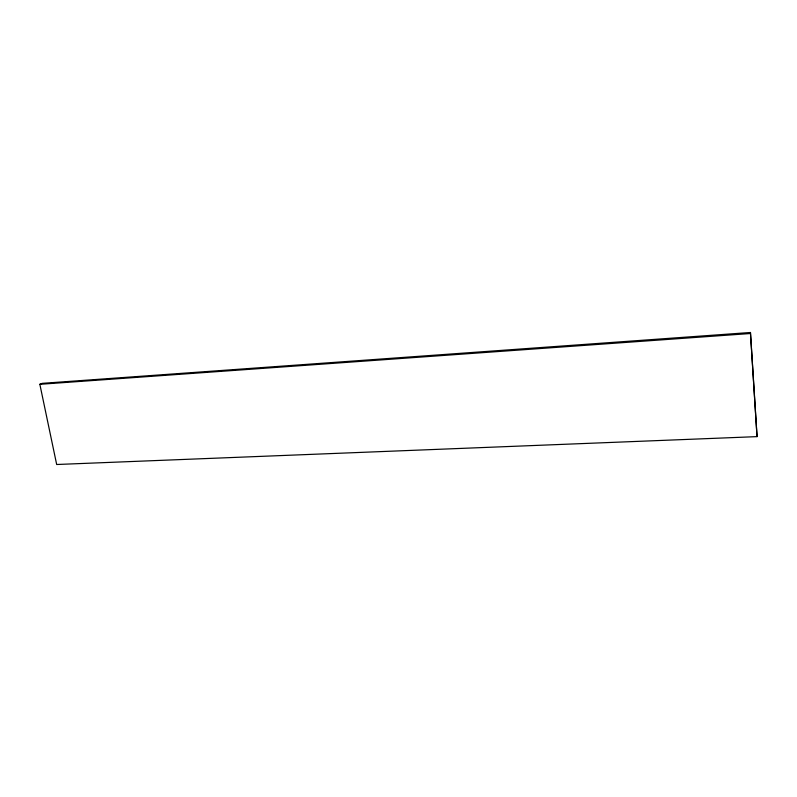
<?xml version="1.0" encoding="UTF-8"?>
<svg xmlns="http://www.w3.org/2000/svg" width="797" height="797" viewBox="0 0 797 797"><rect width="100%" height="100%" fill="white"/><g stroke="black" fill="none" stroke-linecap="round" stroke-linejoin="round"><path stroke-width="1.2" d="M757.04 436.626L750.445 332.498L42.251 383.347L39.85 384.303L56.677 464.502L757.04 436.626L750.445 332.498M39.85 384.303L750.306 333.525"/></g></svg>
